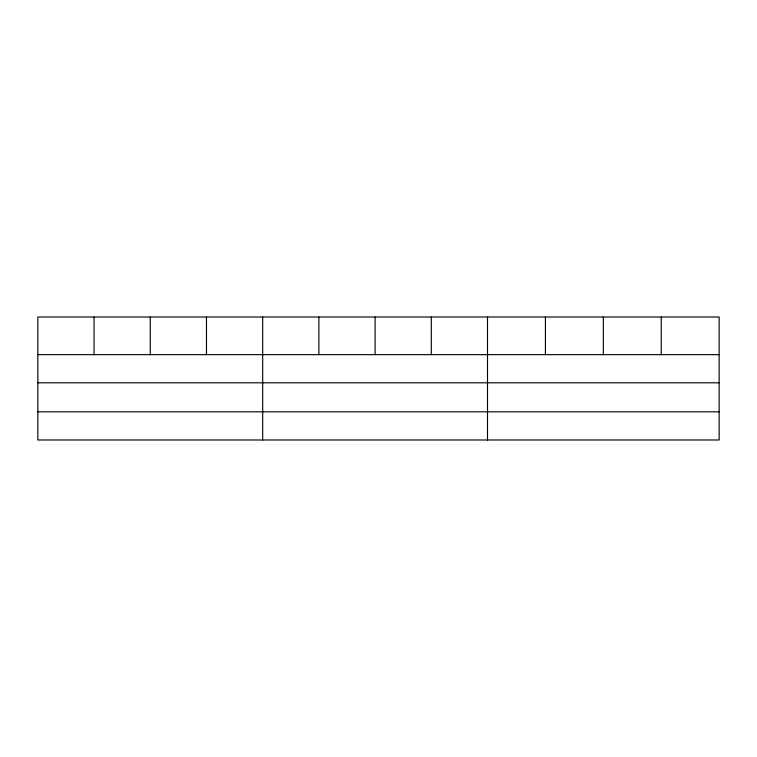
<?xml version="1.0" encoding="UTF-8"?>
<svg xmlns="http://www.w3.org/2000/svg" width="757" height="757" viewBox="0 0 757 757"><rect width="100%" height="100%" fill="white"/><g stroke="black" fill="none" stroke-linecap="round" stroke-linejoin="round"><path stroke-width="1.14" d="M719.15 382.805L719.15 317.013L37.85 317.013L37.85 439.987L719.15 439.987L719.15 382.805L37.85 382.805M37.85 354.645L719.15 354.645M37.85 411.817L719.15 411.817M661.24 317.013L661.24 354.645M603.329 317.013L603.329 354.645M545.418 317.013L545.418 354.645M487.508 317.013L487.508 439.987M431.301 317.013L431.301 354.645M375.094 317.013L375.094 354.645M318.886 317.013L318.886 354.645M262.679 317.013L262.679 439.987M206.472 317.013L206.472 354.645M150.265 317.013L150.265 354.645M94.057 317.013L94.057 354.645"/></g></svg>
